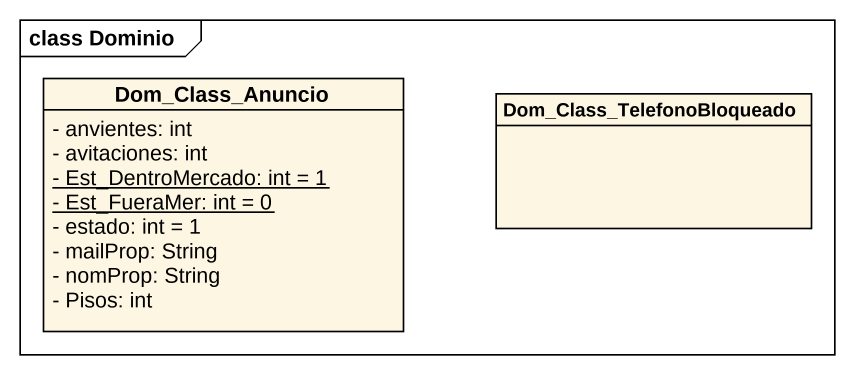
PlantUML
@startuml
mainframe class Dominio
hide circle
hide empty members
skinparam classAttributeIconSize 0
class Dom_Class_Anuncio {
  - anvientes: int
  - avitaciones: int
  {static} - Est_DentroMercado: int = 1
  {static} - Est_FueraMer: int = 0
  - estado: int = 1
  - mailProp: String
  - nomProp: String
  - Pisos: int
}
class Dom_Class_TelefonoBloqueado
@enduml
